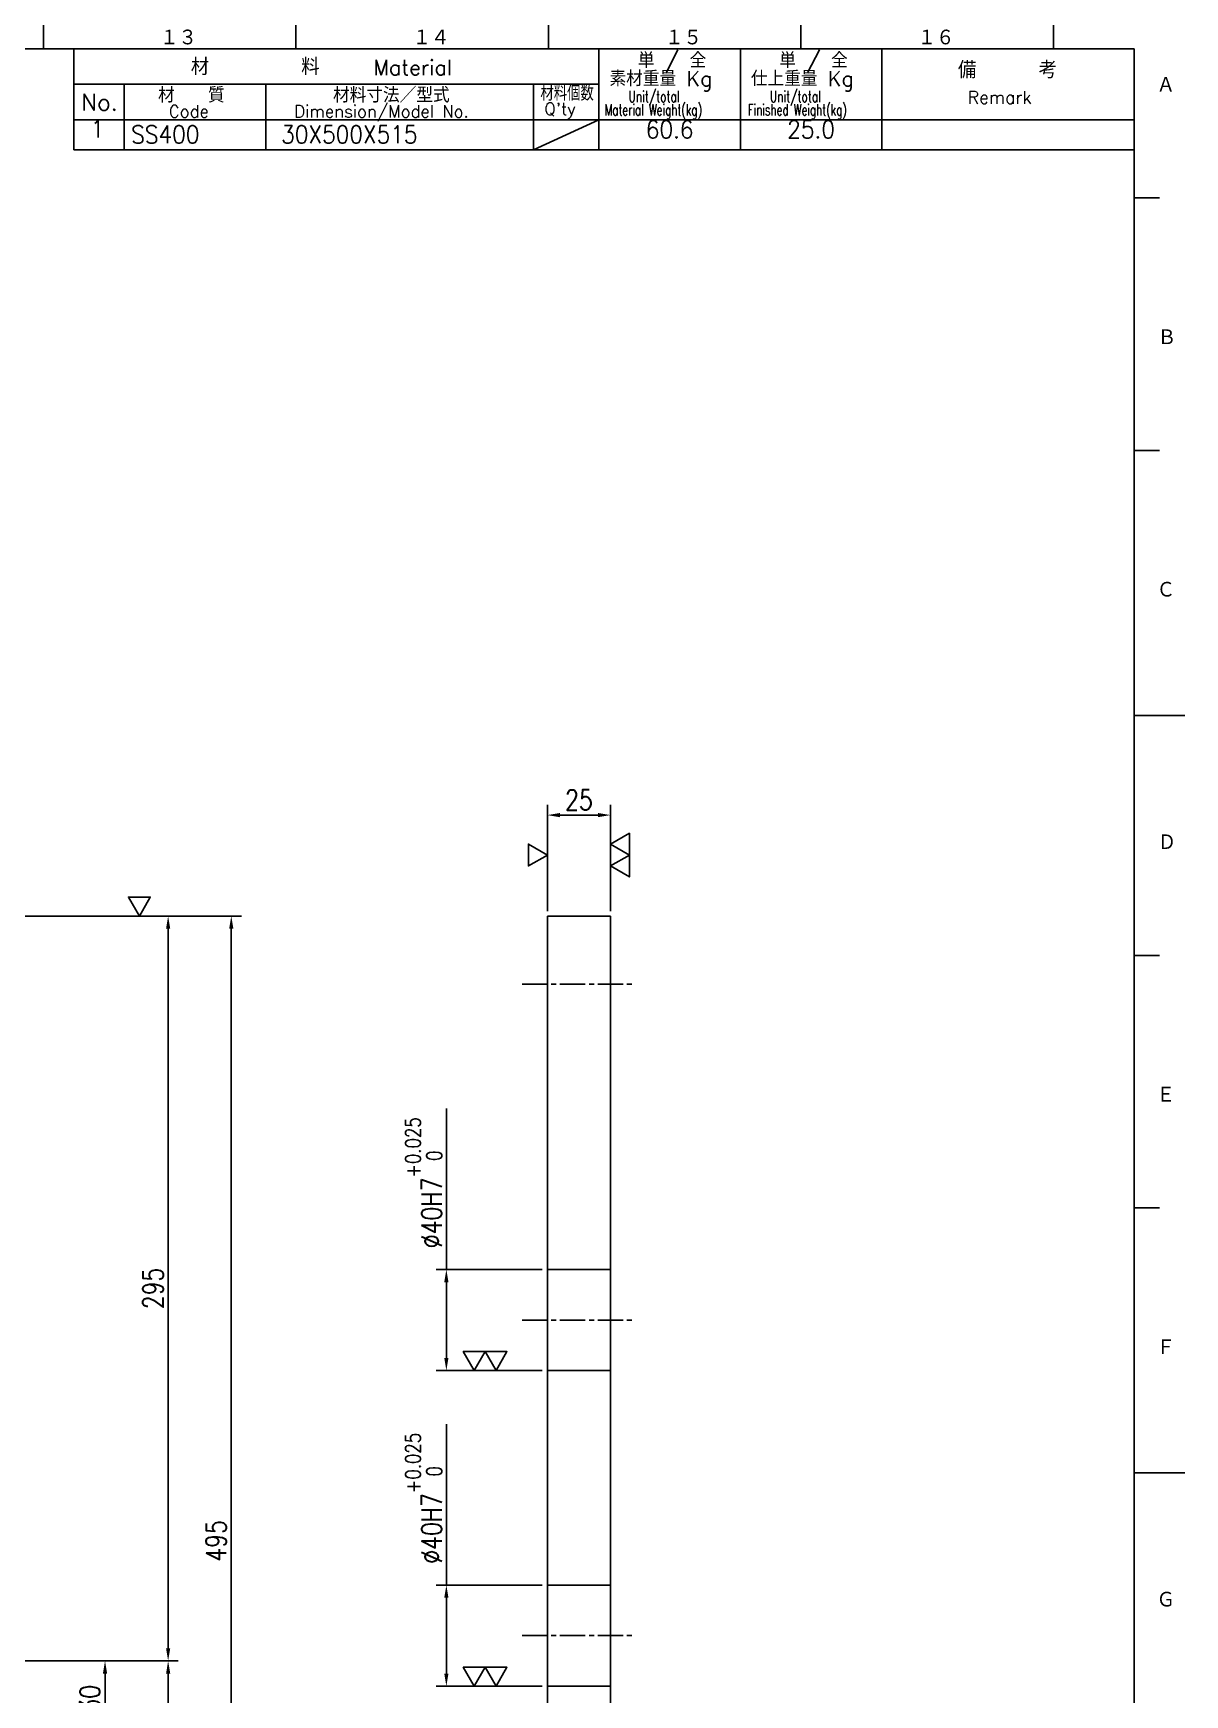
# Model space of a CAD drawing. Extents: x 0 to 1682, y 0 to 2376.
# Drawn here: x 1216 to 1672, y 506 to 1164 of the extents above; entities that cross this region are included whole.
import ezdxf
from ezdxf.enums import TextEntityAlignment as Align

# ---------------------------------------------------------------- set-up
doc = ezdxf.new("R2010")
doc.units = 0
doc.header["$LTSCALE"] = 2
doc.header["$MEASUREMENT"] = 0
doc.linetypes.add('GEN7A', pattern=[7.5, 5, -0.75, 1, -0.75])
doc.layers.get('0').update_dxf_attribs({"linetype": 'CONTINUOUS'})
doc.layers.get('DEFPOINTS').update_dxf_attribs({"linetype": 'CONTINUOUS'})
for name, color, linetype in [('2', 5, 'CONTINUOUS'), ('5', 3, 'CONTINUOUS'), ('7A', 4, 'GEN7A'), ('8', 1, 'CONTINUOUS'), ('RAHM2', 1, 'CONTINUOUS'), ('RAHM3', 52, 'CONTINUOUS')]:
    doc.layers.add(name, color=color, linetype=linetype)
doc.styles.add('DIMENSION', font='monotxt.shx', dxfattribs={"bigfont": 'bigfont.shx'})
doc.styles.get("Standard").update_dxf_attribs({"font": 'romans.shx', "width": 0.8, "bigfont": 'extfont.shx'})
doc.dimstyles.new('GEN-ISO', dxfattribs={"dimscale": 2, "dimtxt": 4, "dimasz": 2.5, "dimexe": 2, "dimexo": 1, "dimgap": 1, "dimtad": 1, "dimdec": 3, "dimrnd": 0.001, "dimdsep": 46, "dimtxsty": 'Standard', "dimcen": 0, "dimclrt": 52, "dimadec": 0, "dimazin": 0, "dimtp": 0.1, "dimtm": 0.1, "dimtfac": 0.6, "dimtdec": 3, "dimtmove": 0, "dimatfit": 3, "dimfxl": 1, "dimarcsym": 0})

# ---------------------------------------------------------------- blocks, each defined once
blk = doc.blocks.new('*D5')
at = {"layer": '5', "color": 0, "lineweight": -2, "transparency": 16777216}
for p, q in [((1086.37, 814.57), (1298.37, 814.57)), ((1294.37, 324.57), (1294.37, 809.57)), ((1206.37, 319.57), (1298.37, 319.57))]:
    blk.add_line(p, q, dxfattribs=at)
at = {"layer": '5', "color": 0, "transparency": 16777216}
for points in [[(1293.54, 809.57), (1295.2, 809.57), (1294.37, 814.57)], [(1293.54, 324.57), (1295.2, 324.57), (1294.37, 319.57)]]:
    blk.add_solid(points, dxfattribs=at)
at = {"layer": 'DEFPOINTS', "color": 0, "transparency": 16777216}
for p in [(1084.37, 814.57), (1294.37, 814.57), (1204.37, 319.57)]:
    blk.add_point(p, dxfattribs=at)
at = {"layer": '5', "color": 52, "transparency": 16777216, "insert": (1288.37, 567.07), "char_height": 8, "attachment_point": 5, "rotation": 90}
blk.add_mtext('495', dxfattribs=at)
blk = doc.blocks.new('*D24')
at = {"layer": '5', "color": 0, "lineweight": -2, "transparency": 16777216}
for p, q in [((1086.37, 814.57), (1273.37, 814.57)), ((1269.37, 524.57), (1269.37, 809.57)), ((1206.37, 519.57), (1273.37, 519.57))]:
    blk.add_line(p, q, dxfattribs=at)
at = {"layer": '5', "color": 0, "transparency": 16777216}
for points in [[(1268.54, 809.57), (1270.2, 809.57), (1269.37, 814.57)], [(1268.54, 524.57), (1270.2, 524.57), (1269.37, 519.57)]]:
    blk.add_solid(points, dxfattribs=at)
at = {"layer": 'DEFPOINTS', "color": 0, "transparency": 16777216}
for p in [(1084.37, 814.57), (1269.37, 814.57), (1204.37, 519.57)]:
    blk.add_point(p, dxfattribs=at)
at = {"layer": '5', "color": 52, "transparency": 16777216, "insert": (1263.37, 667.07), "char_height": 8, "attachment_point": 5, "rotation": 90}
blk.add_mtext('295', dxfattribs=at)
blk = doc.blocks.new('*D25')
at = {"layer": '5', "color": 0, "lineweight": -2, "transparency": 16777216}
for p, q in [((1206.37, 519.57), (1273.37, 519.57)), ((1269.37, 324.57), (1269.37, 514.57)), ((1206.37, 319.57), (1273.37, 319.57))]:
    blk.add_line(p, q, dxfattribs=at)
at = {"layer": '5', "color": 0, "transparency": 16777216}
for points in [[(1268.54, 514.57), (1270.2, 514.57), (1269.37, 519.57)], [(1268.54, 324.57), (1270.2, 324.57), (1269.37, 319.57)]]:
    blk.add_solid(points, dxfattribs=at)
at = {"layer": 'DEFPOINTS', "color": 0, "transparency": 16777216}
for p in [(1204.37, 519.57), (1269.37, 519.57), (1204.37, 319.57)]:
    blk.add_point(p, dxfattribs=at)
at = {"layer": '5', "color": 52, "transparency": 16777216, "insert": (1263.37, 419.57), "char_height": 8, "attachment_point": 5, "rotation": 90}
blk.add_mtext('200', dxfattribs=at)
blk = doc.blocks.new('*D34')
at = {"layer": '5', "color": 0, "lineweight": -2, "transparency": 16777216}
for p, q in [((1419.55, 816.57), (1419.55, 858.57)), ((1444.55, 816.57), (1444.55, 858.57)), ((1439.55, 854.57), (1424.55, 854.57))]:
    blk.add_line(p, q, dxfattribs=at)
at = {"layer": '5', "color": 0, "transparency": 16777216}
for points in [[(1424.55, 855.4), (1424.55, 853.73), (1419.55, 854.57)], [(1439.55, 855.4), (1439.55, 853.73), (1444.55, 854.57)]]:
    blk.add_solid(points, dxfattribs=at)
at = {"layer": 'DEFPOINTS', "color": 0, "transparency": 16777216}
for p in [(1419.55, 854.57), (1419.55, 814.57), (1444.55, 814.57)]:
    blk.add_point(p, dxfattribs=at)
at = {"layer": '5', "color": 52, "transparency": 16777216, "insert": (1432.05, 860.57), "char_height": 8, "attachment_point": 5}
blk.add_mtext('25', dxfattribs=at)
blk = doc.blocks.new('1A1ﾌﾞﾋﾝ')
at = {"layer": 'RAHM2', "color": 5, "linetype": 'Continuous'}
for p, q in [((610, 584), (610, 579)), ((660, 584), (660, 579)), ((710, 584), (710, 579)), ((760, 584), (760, 579)), ((810, 584), (810, 579)), ((826, 579), (25, 579)), ((826, 15), (826, 579)), ((831, 549.5), (826, 549.5)), ((831, 499.5), (826, 499.5)), ((836, 447), (826, 447)), ((831, 399.5), (826, 399.5)), ((831, 349.5), (826, 349.5)), ((836, 297), (826, 297))]:
    blk.add_line(p, q, dxfattribs=at)
at = {"layer": 'RAHM2', "color": 7, "linetype": 'Continuous'}
for p, q in [((616, 559), (616, 579)), ((720, 579), (720, 559)), ((748, 559), (748, 579)), ((776, 579), (776, 559)), ((616, 572), (720, 572)), ((626, 559), (626, 572)), ((654, 572), (654, 559)), ((707, 572), (707, 559)), ((616, 565), (826, 565)), ((616, 559), (826, 559))]:
    blk.add_line(p, q, dxfattribs=at)
at = {"layer": 'RAHM2', "color": 5, "linetype": 'Continuous'}
for s, height, p in [('１３', 3.311, (633.1, 579.6)), ('１４', 3.311, (683.1, 579.6)), ('１５', 3.311, (733.1, 579.6)), ('１６', 3.311, (783.1, 579.6)), ('Ａ', 3.31, (830.43, 570.24)), ('Ｂ', 3.31, (830.65, 520.24)), ('Ｃ', 3.31, (830.43, 470.24)), ('Ｄ', 3.31, (830.65, 420.24)), ('Ｅ', 3.31, (830.43, 370.24)), ('Ｆ', 3.31, (830.43, 320.24)), ('Ｇ', 3.31, (830.43, 270.24))]:
    blk.add_text(s, height=height, dxfattribs=at).set_placement(p)
at = {"layer": 'RAHM2', "color": 7, "linetype": 'Continuous'}
for s, height, p in [('材\u3000\u3000\u3000\u3000\u3000料', 3.311, (639.18, 573.82)), ('Material', 3, (675.34, 573.82)), ('単 / 全', 3, (727.71, 575.26)), ('単 / 全', 3, (755.71, 575.26)), ('備     考', 3.311, (791.08, 573.21)), ('素材重量 Kg', 3, (722.08, 571.63)), ('仕上重量 Kg', 3, (750.08, 571.63)), ('No.', 3.311, (617.5, 566.82)), ('材\u3000\u3000質', 3, (632.68, 568.39)), ('材料寸法／型式', 3, (667.33, 568.39)), ('Remark', 2.5, (793.03, 568.16)), ('Code', 2.4, (634.82, 565.45)), ('Dimension/Model No.', 2.4, (659.65, 565.45)), ("Q'ty", 2.4, (709.19, 565.93))]:
    blk.add_text(s, height=height, dxfattribs=at).set_placement(p)
for s, height, width, p in [('材料個数', 3, 0.8, (708.41, 568.75)), ('Unit/total', 2.2, 0.7, (725.86, 568.49)), ('Unit/total', 2.2, 0.7, (753.86, 568.49)), ('Material Weight(kg)', 2.2, 0.68, (721.1, 565.86)), ('Finished Weight(kg)', 2.2, 0.68, (749.46, 565.86))]:
    blk.add_text(s, height=height, dxfattribs=dict(at, width=width)).set_placement(p)
at = {"layer": 'RAHM2', "color": 5, "linetype": 'Continuous', "width": 0.7}
for tag, p in [('HEADER3', (35, 566.01)), ('HEADER4', (54.75, 566)), ('HEADER15', (74.49, 566)), ('HEADER16', (94.43, 566))]:
    blk.add_attdef(tag, text='', height=6, dxfattribs=at).set_placement(p, align=Align.MIDDLE)
at = {"layer": 'RAHM2', "color": 7, "linetype": 'Continuous'}
blk.add_attdef('HEADER5', text='', height=2.5, dxfattribs=at).set_placement((63.69, 559.1), align=Align.BOTTOM_RIGHT)
for tag, height, width, p in [('HEADER1', 5, 0.9, (775.12, 45.15)), ('HEADER7', 5, 0.8, (590.38, 40.8)), ('GEN-TITLE-SCA', 4, 0.85, (677.79, 40.85)), ('HEADER2', 6, 0.9, (774.89, 36.68)), ('HEADER11', 3.2, 0.63, (46.91, 24.38)), ('HEADER9', 3.33, 0.8, (71.4, 24.2)), ('HEADER10', 3.5, 0.8, (92.57, 24.22)), ('HEADER14', 3.31, 0.8, (542.54, 17.82))]:
    blk.add_attdef(tag, text='', height=height, dxfattribs=dict(at, width=width)).set_placement(p, align=Align.MIDDLE)
at = {"layer": 'RAHM2', "color": 7, "linetype": 'Continuous', "width": 0.8}
blk.add_attdef('GEN-TITLE-DAT', text='', height=3.5, dxfattribs=at).set_placement((691.35, 39.1), align=Align.BOTTOM_LEFT)
at = {"layer": 'RAHM2', "color": 5, "linetype": 'Continuous'}
blk.add_attdef('HEADER6', text='', height=5.8, dxfattribs=at).set_placement((623.09, 17.9), align=Align.BOTTOM_RIGHT)
at = {"layer": 'RAHM2', "color": 5, "linetype": 'Continuous', "style": 'DIMENSION', "width": 1.2}
for tag, p in [('HEADER13', (629.56, 16.75)), ('HEADER12', (663.26, 16.72)), ('GEN-TITLE-DWG', (732.79, 16.74))]:
    blk.add_attdef(tag, text='', height=7.02, dxfattribs=at).set_placement(p, align=Align.BOTTOM_LEFT)
blk.add_attdef('HEADER8', text='', height=7.02, dxfattribs=at).set_placement((822.69, 16.71), align=Align.BOTTOM_RIGHT)
blk = doc.blocks.new('*D46')
at = {"layer": '5', "color": 0, "lineweight": -2, "transparency": 16777216}
for p, q in [((1379.55, 674.57), (1379.55, 738.35)), ((1417.55, 674.57), (1375.55, 674.57)), ((1379.55, 639.57), (1379.55, 669.57)), ((1417.55, 634.57), (1375.55, 634.57))]:
    blk.add_line(p, q, dxfattribs=at)
at = {"layer": '5', "color": 0, "transparency": 16777216}
for points in [[(1378.72, 669.57), (1380.39, 669.57), (1379.55, 674.57)], [(1378.72, 639.57), (1380.39, 639.57), (1379.55, 634.57)]]:
    blk.add_solid(points, dxfattribs=at)
at = {"layer": 'DEFPOINTS', "color": 0, "transparency": 16777216}
for p in [(1379.55, 674.57), (1419.55, 674.57), (1419.55, 634.57)]:
    blk.add_point(p, dxfattribs=at)
at = {"layer": '5', "color": 52, "transparency": 16777216, "insert": (1370.55, 708.96), "char_height": 8, "attachment_point": 5, "rotation": 90}
blk.add_mtext('%%C40H7\\H6;\\S+0.025^   0;', dxfattribs=at)
blk = doc.blocks.new('*D47')
at = {"layer": '5', "color": 0, "lineweight": -2, "transparency": 16777216}
for p, q in [((1379.55, 549.57), (1379.55, 613.35)), ((1417.55, 549.57), (1375.55, 549.57)), ((1379.55, 514.57), (1379.55, 544.57)), ((1417.55, 509.57), (1375.55, 509.57))]:
    blk.add_line(p, q, dxfattribs=at)
at = {"layer": '5', "color": 0, "transparency": 16777216}
for points in [[(1378.72, 544.57), (1380.39, 544.57), (1379.55, 549.57)], [(1378.72, 514.57), (1380.39, 514.57), (1379.55, 509.57)]]:
    blk.add_solid(points, dxfattribs=at)
at = {"layer": 'DEFPOINTS', "color": 0, "transparency": 16777216}
for p in [(1379.55, 549.57), (1419.55, 549.57), (1419.55, 509.57)]:
    blk.add_point(p, dxfattribs=at)
at = {"layer": '5', "color": 52, "transparency": 16777216, "insert": (1370.55, 583.96), "char_height": 8, "attachment_point": 5, "rotation": 90}
blk.add_mtext('%%C40H7\\H6;\\S+0.025^   0;', dxfattribs=at)
blk = doc.blocks.new('STDBUHIN')
at = {"color": 7}
for p, q in [((0, 0), (0, -6)), ((10, 0), (10, -6)), ((38, 0), (38, -6)), ((91, 0), (91, -6)), ((104, 0), (104, -6)), ((132, 0), (132, -6)), ((160, 0), (160, -6)), ((0, -6), (210, -6))]:
    blk.add_line(p, q, dxfattribs=at)
at = {"layer": 'RAHM3', "color": 7, "width": 0.9}
for tag, p in [('1GENST', (4.710911, -4.609434)), ('4GENST', (96.434633, -4.658422)), ('5GENST', (118, -4.729)), ('6GENST', (146, -4.729))]:
    blk.add_attdef(tag, text='', height=3.5, dxfattribs=at).set_placement(p, align=Align.BOTTOM_CENTER)
at = {"layer": 'RAHM3', "color": 7}
for tag, p, width in [('2GENST', (11.373533, -4.658422), 0.8), ('3GENST', (41.070972, -4.658422), 0.8), ('7GENST', (162.759538, -4.671383), 0.9)]:
    blk.add_attdef(tag, p, '', height=3.5, dxfattribs=dict(at, width=width))
blk = doc.blocks.new('*D60')
at = {"layer": '5', "color": 0, "lineweight": -2, "transparency": 16777216}
for p, q in [((1206.37, 519.57), (1248.37, 519.57)), ((1244.37, 494.57), (1244.37, 514.57)), ((1188.37, 489.57), (1248.37, 489.57))]:
    blk.add_line(p, q, dxfattribs=at)
at = {"layer": '5', "color": 0, "transparency": 16777216}
for points in [[(1243.54, 514.57), (1245.2, 514.57), (1244.37, 519.57)], [(1243.54, 494.57), (1245.2, 494.57), (1244.37, 489.57)]]:
    blk.add_solid(points, dxfattribs=at)
at = {"layer": 'DEFPOINTS', "color": 0, "transparency": 16777216}
for p in [(1204.37, 519.57), (1244.37, 519.57), (1186.37, 489.57)]:
    blk.add_point(p, dxfattribs=at)
at = {"layer": '5', "color": 52, "transparency": 16777216, "insert": (1238.37, 504.57), "char_height": 8, "attachment_point": 5, "rotation": 90}
blk.add_mtext('30', dxfattribs=at)

msp = doc.modelspace()

# ---------------------------------------------------------------- linework, layer by layer
msp.add_line((1440.0001, 1130), (1414.0001, 1118))
at = {"layer": '2'}
for p, q in [((1444.5527, 814.5661), (1419.5527, 814.5661)), ((1419.5527, 814.5661), (1419.5527, 319.5661)), ((1444.5527, 319.5661), (1444.5527, 814.5661)), ((1419.5527, 674.5661), (1444.5527, 674.5661)), ((1419.5527, 634.5661), (1444.5527, 634.5661)), ((1419.5527, 549.5661), (1444.5527, 549.5661)), ((1419.5527, 509.5661), (1444.5527, 509.5661))]:
    msp.add_line(p, q, dxfattribs=at)
at = {"layer": '7A'}
for p, q in [((1409.5527, 787.5661), (1454.5527, 787.5661)), ((1409.5527, 654.5661), (1454.5527, 654.5661)), ((1409.5527, 529.5661), (1454.5527, 529.5661))]:
    msp.add_line(p, q, dxfattribs=at)
at = {"layer": '8'}
for points in [[(1419.5527, 838.7353), (1412.0527, 843.0653), (1412.0527, 834.4053), (1419.5527, 838.7353)], [(1444.5527, 843.0653), (1452.0527, 838.7353), (1452.0527, 847.3953), (1444.5527, 843.0653)], [(1444.5527, 834.4053), (1452.0527, 838.7353), (1452.0527, 830.0753), (1444.5527, 834.4053)], [(1257.9798, 814.5661), (1262.3098, 822.0661), (1253.6498, 822.0661), (1257.9798, 814.5661)], [(1390.5608, 634.5661), (1394.8908, 642.0661), (1386.2308, 642.0661), (1390.5608, 634.5661)], [(1399.2208, 634.5661), (1403.5508, 642.0661), (1394.8908, 642.0661), (1399.2208, 634.5661)], [(1390.5608, 509.5661), (1394.8908, 517.0661), (1386.2308, 517.0661), (1390.5608, 509.5661)], [(1399.2208, 509.5661), (1403.5508, 517.0661), (1394.8908, 517.0661), (1399.2208, 509.5661)]]:
    msp.add_lwpolyline(points, close=True, dxfattribs=at)

# ---------------------------------------------------------------- block references
at = {"layer": '2', "xscale": 2, "yscale": 2, "zscale": 2}
msp.add_blockref('1A1ﾌﾞﾋﾝ', (0, 0), dxfattribs=at)
at = {"layer": 'RAHM2'}
ref = msp.add_blockref('STDBUHIN', (1232.0001, 1130), dxfattribs=dict(at, xscale=2, yscale=2, zscale=2))
ref.add_attrib('1GENST', '1', dxfattribs={"layer": 'RAHM3', "color": 7, "height": 7, "width": 0.9}).set_placement((1241.4219, 1120.7811), align=Align.BOTTOM_CENTER)
ref.add_attrib('2GENST', 'SS400', (1254.7472, 1120.6832), dxfattribs={"layer": 'RAHM3', "color": 7, "height": 7, "width": 0.9})
ref.add_attrib('3GENST', '30X500X515', (1314.142, 1120.6832), dxfattribs={"layer": 'RAHM3', "color": 7, "height": 7, "width": 0.9})
ref.add_attrib('5GENST', '60.6', dxfattribs={"layer": 'RAHM3', "color": 7, "height": 7, "width": 0.9}).set_placement((1468.0001, 1120.542), align=Align.BOTTOM_CENTER)
ref.add_attrib('6GENST', '25.0', dxfattribs={"layer": 'RAHM3', "color": 7, "height": 7, "width": 0.9}).set_placement((1524.0001, 1120.542), align=Align.BOTTOM_CENTER)

# ---------------------------------------------------------------- dimensions: what is measured, and where the dimension line sits
at = {"layer": '5'}
for base, p1, p2, angle, picture, middle in [((1419.5527, 854.5661), (1444.5527, 814.5661), (1419.5527, 814.5661), 180, '*D34', (1432.0527, 860.5661)), ((1294.37, 814.5661), (1204.37, 319.5661), (1084.37, 814.5661), 270, '*D5', (1288.37, 567.0661)), ((1269.37, 814.5661), (1204.37, 519.5661), (1084.37, 814.5661), 270, '*D24', (1263.37, 667.0661)), ((1244.37, 519.5661), (1186.37, 489.5661), (1204.37, 519.5661), 270, '*D60', (1238.37, 504.5661)), ((1269.37, 519.5661), (1204.37, 319.5661), (1204.37, 519.5661), 270, '*D25', (1263.37, 419.5661))]:
    dim = msp.add_linear_dim(base=base, p1=p1, p2=p2, angle=angle, dimstyle='GEN-ISO', dxfattribs=at)
    dim.commit()
    dim.dimension.update_dxf_attribs({"geometry": picture, "text_midpoint": middle})
for base, p1, p2, picture, middle in [((1379.5527, 674.5661), (1419.5527, 634.5661), (1419.5527, 674.5661), '*D46', (1370.5527, 708.9566)), ((1379.5527, 549.5661), (1419.5527, 509.5661), (1419.5527, 549.5661), '*D47', (1370.5527, 583.9566))]:
    dim = msp.add_linear_dim(base=base, p1=p1, p2=p2, angle=270, text='%%C<>H7\\H6;\\S+0.025^   0;', dimstyle='GEN-ISO', dxfattribs=at)
    dim.commit()
    dim.dimension.update_dxf_attribs({"geometry": picture, "text_midpoint": middle})

doc.saveas('drawing.dxf')
